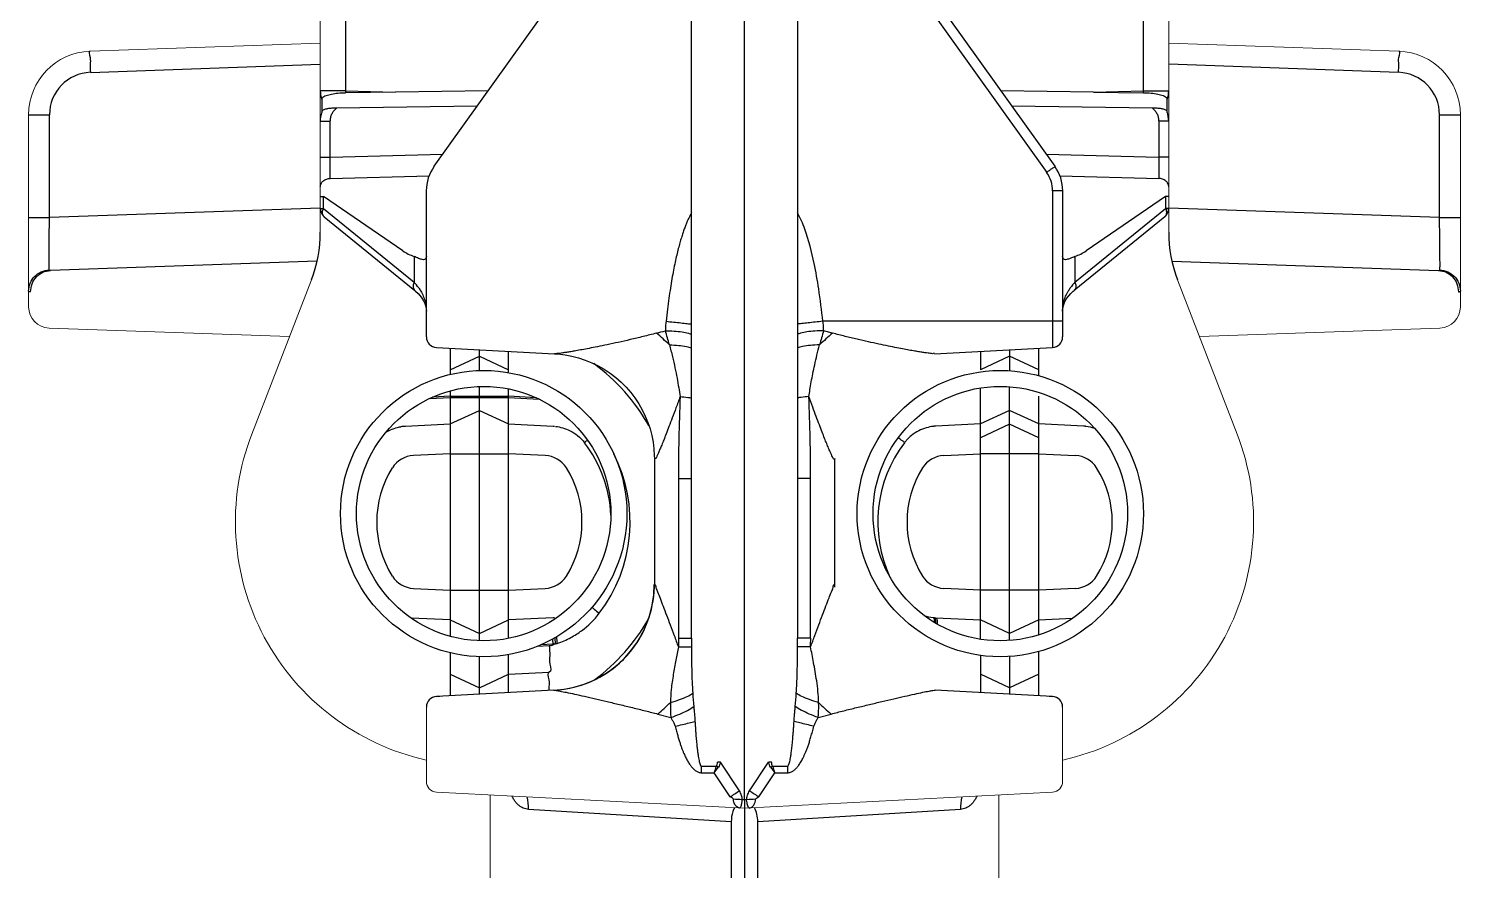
# Model space of a CAD drawing. Header units: millimetres. Extents: x 100 to 940, y 100 to 694.
# Drawn here: x 365.736 to 368.141, y 533.772 to 535.186 of the extents above; entities that cross this region are included whole.
import ezdxf

# ---------------------------------------------------------------- set-up
doc = ezdxf.new("R2010")
doc.units = ezdxf.units.MM
doc.layers.add('OUTLINE', color=6, linetype='Continuous', lineweight=9)

msp = doc.modelspace()

# ---------------------------------------------------------------- linework, layer by layer
at = {"color": 9, "linetype": 'Continuous'}
for p, q in [((366.9383, 533.8906), (366.9383, 535.827)), ((366.8492, 534.1623), (366.8492, 535.7921)), ((367.0273, 535.7921), (367.0273, 534.1623)), ((366.268, 535.2145), (366.268, 535.0816)), ((367.2447, 535.2262), (367.4458, 534.9447)), ((367.6086, 535.0816), (367.6086, 535.2145)), ((365.8397, 535.1128), (366.2258, 535.1263)), ((368.0368, 535.1128), (367.6508, 535.1263)), ((366.268, 535.0816), (366.2258, 535.0816)), ((366.268, 535.0816), (366.2679, 535.0786)), ((366.268, 535.0816), (366.3521, 535.0798)), ((367.5245, 535.0798), (367.6086, 535.0816)), ((367.6086, 535.0816), (367.6508, 535.0816)), ((367.6086, 535.0786), (367.6086, 535.0816)), ((365.7359, 535.0416), (365.7709, 535.0416)), ((365.7709, 534.8689), (365.7709, 535.0416)), ((366.2258, 535.0308), (366.2426, 535.0308)), ((366.2426, 534.9704), (366.2426, 535.0308)), ((367.6508, 535.0308), (367.6339, 535.0308)), ((367.6339, 535.0308), (367.6339, 534.9704)), ((368.1056, 535.0416), (368.1406, 535.0416)), ((368.1056, 534.8689), (368.1056, 535.0416)), ((366.2426, 534.9704), (366.4317, 534.9754)), ((367.4448, 534.9754), (367.6339, 534.9704)), ((366.2258, 534.9704), (366.2426, 534.9704)), ((367.6508, 534.9704), (367.6339, 534.9704)), ((366.2426, 534.9347), (366.4087, 534.9391)), ((367.4679, 534.9391), (367.6339, 534.9347)), ((366.2258, 534.9043), (366.2309, 534.9043)), ((366.3645, 534.813), (366.2309, 534.9043)), ((366.2309, 534.8841), (366.2309, 534.9043)), ((367.4726, 534.9136), (367.4558, 534.9136)), ((367.4558, 534.9136), (367.4558, 534.6505)), ((367.6456, 534.9043), (367.512, 534.813)), ((367.6508, 534.9043), (367.6456, 534.9043)), ((367.6456, 534.9043), (367.6456, 534.8841)), ((366.2258, 534.8848), (365.7709, 534.8689)), ((366.2258, 534.8841), (366.2309, 534.8841)), ((366.2309, 534.8841), (366.3832, 534.7602)), ((367.4933, 534.7602), (367.6456, 534.8841)), ((367.6508, 534.8841), (367.6456, 534.8841)), ((368.1056, 534.8689), (367.6508, 534.8848)), ((365.7359, 534.8689), (365.7709, 534.8689)), ((368.1056, 534.8689), (368.1406, 534.8689)), ((366.3832, 534.8035), (366.3832, 534.7602)), ((367.4933, 534.8035), (367.4933, 534.7602)), ((365.7702, 534.7864), (365.7702, 534.7926)), ((368.1064, 534.7872), (368.1064, 534.7944)), ((367.4726, 534.6947), (367.0699, 534.6947)), ((367.0861, 534.6747), (367.0711, 534.6787)), ((366.444, 534.6493), (366.444, 534.6132)), ((366.444, 534.6132), (366.4929, 534.6361)), ((366.4929, 534.6119), (366.4929, 534.6468)), ((366.4929, 534.6361), (366.5419, 534.6132)), ((366.5419, 534.6084), (366.5419, 534.6442)), ((367.2571, 534.6401), (367.4558, 534.6505)), ((367.2572, 534.6401), (367.2572, 534.6401)), ((367.3346, 534.6442), (367.3346, 534.6132)), ((367.3836, 534.6361), (367.3346, 534.6132)), ((367.3836, 534.6468), (367.3836, 534.6115)), ((367.4326, 534.6132), (367.3836, 534.6361)), ((367.4326, 534.6031), (367.4326, 534.6493)), ((366.444, 534.6132), (366.444, 534.6053)), ((366.4091, 534.5649), (366.444, 534.5666)), ((366.444, 534.5688), (366.4142, 534.5672)), ((366.444, 534.5778), (366.444, 534.1654)), ((366.444, 534.5688), (366.5419, 534.5688)), ((366.444, 534.5666), (366.5419, 534.5666)), ((366.4929, 534.158), (366.4929, 534.5852)), ((366.5419, 534.162), (366.5419, 534.5812)), ((366.5881, 534.5663), (366.5419, 534.5688)), ((366.5419, 534.5666), (366.5932, 534.564)), ((367.3346, 534.1605), (367.3346, 534.5827)), ((367.3836, 534.1584), (367.3836, 534.5847)), ((367.4326, 534.1929), (367.4326, 534.5688)), ((366.444, 534.5222), (366.4929, 534.545)), ((366.4929, 534.545), (366.5419, 534.5222)), ((367.3836, 534.545), (367.3346, 534.5222)), ((367.4326, 534.5222), (367.3836, 534.545)), ((366.3691, 534.5185), (366.444, 534.5222)), ((367.3346, 534.5222), (367.2597, 534.5185)), ((367.3836, 534.5216), (367.3346, 534.4988)), ((367.4326, 534.4988), (367.3836, 534.5216)), ((366.444, 534.4722), (366.3822, 534.4691)), ((366.444, 534.4722), (366.5419, 534.4722)), ((366.6037, 534.4691), (366.5419, 534.4722)), ((367.2729, 534.4691), (367.3346, 534.4722)), ((367.4326, 534.4722), (367.3346, 534.4722)), ((367.4326, 534.4722), (367.4943, 534.4691)), ((367.0897, 534.4639), (367.0897, 534.2527)), ((366.8272, 534.4305), (366.8492, 534.4305)), ((366.8272, 534.4305), (366.8272, 534.1623)), ((367.0493, 534.4305), (367.0273, 534.4305)), ((367.0493, 534.1623), (367.0493, 534.4305)), ((366.7869, 534.2527), (366.7869, 534.2527)), ((367.0896, 534.2527), (367.0897, 534.2527)), ((366.3822, 534.2459), (366.444, 534.2429)), ((366.444, 534.2429), (366.5419, 534.2429)), ((366.5419, 534.2429), (366.6037, 534.2459)), ((367.3346, 534.2429), (367.2729, 534.2459)), ((367.4326, 534.2429), (367.3346, 534.2429)), ((367.4943, 534.2459), (367.4326, 534.2429)), ((366.6898, 534.2078), (366.6944, 534.2043)), ((366.444, 534.1929), (366.3782, 534.1961)), ((366.444, 534.1929), (366.4929, 534.17)), ((366.4929, 534.17), (366.5419, 534.1929)), ((366.6168, 534.1966), (366.5419, 534.1929)), ((367.3836, 534.17), (367.3346, 534.1929)), ((367.4326, 534.1929), (367.3836, 534.17)), ((367.4326, 534.1929), (367.4893, 534.1957)), ((367.4326, 534.1679), (367.4326, 534.1929)), ((366.6159, 534.1608), (366.6164, 534.1521)), ((366.6196, 534.163), (366.6205, 534.1524)), ((366.8272, 534.1623), (366.8492, 534.1623)), ((367.0493, 534.1623), (367.0273, 534.1623)), ((366.444, 534.1378), (366.444, 534.0657)), ((366.4929, 534.0683), (366.4929, 534.1312)), ((366.5419, 534.0708), (366.5419, 534.1348)), ((366.5906, 534.1488), (366.6104, 534.1499)), ((366.6171, 534.1522), (366.5962, 534.1511)), ((367.3346, 534.1335), (367.3346, 534.0708)), ((367.3836, 534.1316), (367.3836, 534.0683)), ((367.4326, 534.0657), (367.4326, 534.14)), ((366.5419, 534.1018), (366.6104, 534.1054)), ((367.3836, 534.079), (367.3346, 534.1018)), ((367.4326, 534.1018), (367.3836, 534.079)), ((367.4557, 534.0645), (367.2583, 534.0748)), ((367.4499, 534.0648), (367.4558, 534.0645)), ((366.7928, 534.0349), (366.8145, 534.0291)), ((367.0621, 534.0291), (367.0837, 534.0349)), ((366.8661, 533.9473), (366.8913, 533.9471)), ((366.9296, 533.906), (366.8979, 533.9541)), ((366.9469, 533.906), (366.9786, 533.9541)), ((366.9852, 533.9471), (367.0104, 533.9473)), ((366.8661, 533.9363), (366.8874, 533.9361)), ((366.9141, 533.8956), (366.8874, 533.9361)), ((366.9624, 533.8956), (366.9891, 533.9361)), ((366.9891, 533.9361), (367.0104, 533.9363)), ((366.9383, 533.8906), (366.9346, 533.8908)), ((366.9419, 533.8908), (366.9383, 533.8906)), ((366.916, 533.8539), (366.5755, 533.8748)), ((367.3011, 533.8748), (366.9605, 533.8539))]:
    msp.add_line(p, q, dxfattribs=at)
at = {"color": 7, "linetype": 'Continuous'}
for p, q in [((366.4172, 534.955), (366.6182, 535.2365)), ((367.2583, 535.2365), (367.4594, 534.955)), ((366.2282, 535.0677), (366.2282, 535.0455)), ((366.3521, 535.0798), (366.2679, 535.0786)), ((366.5078, 535.082), (366.3521, 535.0798)), ((367.5245, 535.0798), (367.3687, 535.082)), ((367.5245, 535.0798), (367.6086, 535.0786)), ((367.6484, 535.0455), (367.6484, 535.0677)), ((366.4894, 535.0561), (366.2529, 535.0528)), ((367.6236, 535.0528), (367.3872, 535.0561)), ((366.4039, 534.6683), (366.4039, 534.9136)), ((367.4726, 534.9136), (367.4726, 534.6683)), ((366.2323, 534.8703), (366.3846, 534.7464)), ((367.6442, 534.8703), (367.4919, 534.7464)), ((366.2203, 534.7956), (365.7725, 534.7799)), ((367.6562, 534.7956), (368.104, 534.7799)), ((366.4208, 534.6505), (366.6194, 534.6401)), ((366.7869, 534.4639), (366.7869, 534.2527)), ((366.444, 534.1018), (366.4929, 534.079)), ((366.4929, 534.079), (366.5419, 534.1018)), ((366.6182, 534.0748), (366.4208, 534.0645)), ((366.4208, 534.0645), (366.4266, 534.0648)), ((366.9383, 533.8906), (366.9383, 533.8766)), ((366.9383, 533.8766), (366.9383, 533.5649)), ((366.916, 533.8539), (366.916, 533.5649)), ((366.9605, 533.5649), (366.9605, 533.8539))]:
    msp.add_line(p, q, dxfattribs=at)
for points in [[(366.229, 535.0479), (366.2284, 535.0464), (366.2272, 535.0422), (366.2263, 535.0379), (366.2258, 535.0335), (366.2258, 535.0308)], [(367.6508, 535.0308), (367.6506, 535.034), (367.6501, 535.0384), (367.6492, 535.0427), (367.6479, 535.0469), (367.6475, 535.0479)], [(366.3846, 534.7464), (366.3858, 534.7453), (366.3899, 534.7416), (366.3935, 534.7376), (366.3966, 534.7335), (366.3993, 534.7291), (366.4014, 534.7245), (366.4029, 534.7197), (366.4038, 534.7148), (366.4039, 534.7119)], [(367.4726, 534.7119), (367.4728, 534.7146), (367.4735, 534.7195), (367.475, 534.7243), (367.4771, 534.7289), (367.4797, 534.7333), (367.4829, 534.7374), (367.4865, 534.7414), (367.4905, 534.7452), (367.4919, 534.7464)]]:
    msp.add_lwpolyline(points, dxfattribs=at)
at = {"color": 9, "linetype": 'Continuous'}
for points in [[(365.7725, 534.7799), (365.7718, 534.7799), (365.7713, 534.78), (365.7708, 534.7801), (365.7705, 534.7803), (365.7703, 534.7805), (365.7702, 534.7808)], [(368.104, 534.7799), (368.1047, 534.7799), (368.1053, 534.78), (368.1057, 534.7801), (368.106, 534.7803), (368.1062, 534.7805), (368.1063, 534.7808)], [(365.7393, 534.7443), (365.7382, 534.7443), (365.7374, 534.7444), (365.7367, 534.7446), (365.7363, 534.7448), (365.736, 534.7451), (365.7359, 534.7455)], [(368.1372, 534.7443), (368.1383, 534.7443), (368.1391, 534.7444), (368.1398, 534.7446), (368.1403, 534.7448), (368.1405, 534.7451), (368.1406, 534.7455)], [(366.6194, 534.6401), (366.6254, 534.6397), (366.6369, 534.6383), (366.6484, 534.6362), (366.6597, 534.6333), (366.6709, 534.6296), (366.6818, 534.6251), (366.6924, 534.62), (366.7027, 534.6141), (366.7126, 534.6076), (366.722, 534.6004), (366.7309, 534.5926), (366.7393, 534.5842), (366.7471, 534.5753), (366.7542, 534.5659), (366.7607, 534.5561), (366.7665, 534.5459), (366.7716, 534.5355), (366.776, 534.5247), (366.7796, 534.5138), (366.7825, 534.5027), (366.7846, 534.4916), (366.7861, 534.4804), (366.7868, 534.4694), (366.7869, 534.4639)], [(366.3648, 534.5181), (366.3652, 534.5181), (366.3656, 534.5182), (366.3659, 534.5182), (366.3663, 534.5182), (366.3666, 534.5183), (366.367, 534.5183)], [(366.367, 534.5183), (366.3674, 534.5183), (366.3678, 534.5184), (366.3683, 534.5184), (366.3687, 534.5184), (366.3691, 534.5185)], [(366.5419, 534.5222), (366.6168, 534.5185), (366.6172, 534.5184), (366.6176, 534.5184), (366.6181, 534.5184), (366.6185, 534.5183), (366.6189, 534.5183)], [(367.2576, 534.5183), (367.2572, 534.5183), (367.2569, 534.5182), (367.2565, 534.5182), (367.2562, 534.5182), (367.2558, 534.5181), (367.2555, 534.5181)], [(367.2597, 534.5185), (367.2593, 534.5184), (367.2589, 534.5184), (367.2585, 534.5184), (367.258, 534.5183), (367.2576, 534.5183)], [(367.5096, 534.5183), (367.5091, 534.5183), (367.5087, 534.5184), (367.5083, 534.5184), (367.5078, 534.5184), (367.5074, 534.5185), (367.4326, 534.5222)], [(367.5117, 534.5181), (367.5113, 534.5181), (367.511, 534.5182), (367.5106, 534.5182), (367.5103, 534.5182), (367.5099, 534.5183), (367.5096, 534.5183)], [(366.6189, 534.1967), (366.6185, 534.1967), (366.6181, 534.1967), (366.6176, 534.1966), (366.6172, 534.1966), (366.6168, 534.1966)], [(367.2555, 534.1969), (367.2558, 534.1969), (367.2562, 534.1969), (367.2565, 534.1968), (367.2569, 534.1968), (367.2572, 534.1968), (367.2576, 534.1967)], [(367.2576, 534.1967), (367.258, 534.1967), (367.2585, 534.1967), (367.2589, 534.1966), (367.2593, 534.1966), (367.2597, 534.1966), (367.3346, 534.1929)], [(366.6236, 534.1533), (366.6231, 534.1532), (366.6226, 534.153), (366.6221, 534.1529), (366.6216, 534.1527), (366.621, 534.1526), (366.6205, 534.1524)], [(366.6205, 534.1524), (366.6198, 534.1524), (366.6191, 534.1523), (366.6184, 534.1523), (366.6177, 534.1522), (366.6171, 534.1522)]]:
    msp.add_lwpolyline(points, dxfattribs=at)
for centre, radius in [((366.5002, 534.3716), 0.2405), ((367.3679, 534.3716), 0.2405), ((366.5002, 534.3716), 0.2137), ((367.3679, 534.3716), 0.2137)]:
    msp.add_circle(centre, radius, dxfattribs=at)
for centre, radius, start, end in [((365.8422, 535.0416), 0.0713, 92.0002, 179.9998), ((368.0343, 535.0416), 0.0713, 0.0019, 87.9981), ((366.2674, 535.0816), 0.0417, 180.0141, 199.5715), ((367.6091, 535.0816), 0.0417, 340.4285, 359.9859), ((367.4023, 534.9136), 0.0534, 359.9983, 35.5394), ((366.2367, 534.8756), 0.0069, 225.9998, 230.7716), ((367.6396, 534.8758), 0.00714, 309.5834, 312.4894), ((366.4102, 534.8798), 0.0809, 235.6571, 250.5204), ((367.4663, 534.8798), 0.0809, 289.4798, 304.3433), ((366.329, 534.7069), 0.076, 35.2765, 44.5622), ((367.5475, 534.7069), 0.076, 135.4365, 144.8078), ((365.9008, 538.0194), 3.461, 284.8942, 285.1514), ((366.3641, 534.1779), 0.6547, 46.8073, 49.365), ((365.6156, 534.3254), 1.2412, 15.4087, 16.5395), ((368.2716, 534.3224), 1.2523, 163.4691, 164.5891), ((367.5123, 534.178), 0.6545, 130.634, 133.1924), ((367.4548, 534.6683), 0.0178, 273.0002, 0.0012), ((366.4906, 534.3575), 0.3295, 29.3477, 53.8468), ((366.373, 534.4459), 0.0726, 96.4544, 99.5668), ((367.5036, 534.4465), 0.072, 71.4431, 83.5772), ((366.4936, 534.3575), 0.2207, 3.0062, 37.0816), ((367.3829, 534.3575), 0.2207, 142.919, 204.7996), ((367.2624, 534.4486), 0.0696, 138.1035, 142.9282), ((366.3844, 534.4247), 0.0444, 92.8099, 147.7434), ((366.6015, 534.4247), 0.0444, 32.2565, 87.1906), ((366.4933, 534.3575), 0.2528, 322.6969, 26.9713), ((367.275, 534.4247), 0.0444, 92.8094, 147.7435), ((367.4921, 534.4247), 0.0444, 32.2566, 87.1901), ((366.491, 534.3575), 0.1705, 147.7704, 212.2297), ((366.4948, 534.3575), 0.1705, 327.7704, 32.2297), ((367.3817, 534.3575), 0.1705, 147.7703, 212.2296), ((367.3855, 534.3575), 0.1705, 327.7703, 32.2296), ((366.3844, 534.2903), 0.0444, 212.2565, 267.1906), ((366.6015, 534.2903), 0.0444, 272.8099, 327.7434), ((366.6087, 534.2527), 0.1781, 273, 0), ((367.2669, 534.2527), 0.1773, 179.9967, 181.55), ((367.275, 534.2903), 0.0444, 212.2566, 267.1901), ((367.4921, 534.2903), 0.0444, 272.8094, 327.7435), ((366.6087, 534.2527), 0.1782, 319.4002, 358.5148), ((366.5751, 534.2952), 0.15, 306.6555, 322.7009), ((366.4906, 534.3575), 0.3295, 306.512, 330.3596), ((367.2635, 534.2685), 0.072, 250.6306, 263.5793), ((366.5763, 534.2933), 0.1477, 288.6947, 298.4361), ((366.5756, 534.2946), 0.1492, 298.4365, 306.6545), ((368.9512, 534.1612), 2.124, 179.9696, 180.3661), ((372.8291, 534.1622), 5.9799, 179.99874, 180.13503), ((361.0343, 534.1622), 5.993, 359.86513, 0.00111), ((364.5228, 534.1624), 2.5266, 359.6657, 359.999), ((366.609, 534.2525), 0.1779, 307.636, 319.4035), ((366.6089, 534.2525), 0.1779, 273.0011, 307.6454), ((367.6302, 534.1199), 0.7805, 183.6662, 185.3385), ((366.2399, 534.1205), 0.787, 354.6685, 356.3267), ((367.4548, 534.0467), 0.0178, 0.0026, 86.9869), ((366.3636, 534.5208), 0.6483, 311.4557, 313.9733), ((367.5129, 534.5208), 0.6484, 226.027, 228.5438), ((365.868, 533.9418), 0.9981, 359.6843, 0.3154), ((365.7612, 534.344), 1.1978, 340.0902, 340.6477), ((365.7731, 534.7736), 1.3939, 323.0727, 323.5509), ((366.852, 533.8711), 0.0856, 60.3643, 62.6753), ((367.0245, 533.871), 0.0856, 117.3247, 119.6352), ((368.1002, 534.7712), 1.3899, 216.4486, 216.9281), ((368.1162, 534.3443), 1.1987, 199.3527, 199.9097), ((368.0096, 533.9418), 0.9991, 179.6849, 180.3154), ((366.4928, 533.876), 0.0827, 359.1217, 13.7743), ((365.9624, 535.3364), 1.7267, 303.4473, 304.0651), ((366.9145, 533.65), 0.2417, 85.2262, 88.7776), ((366.9617, 533.6548), 0.2369, 91.1856, 94.81), ((367.8882, 535.2976), 1.68, 235.9263, 236.5613), ((367.3838, 533.876), 0.0827, 166.2257, 180.8783)]:
    msp.add_arc(centre, radius, start, end, dxfattribs=at)
at = {"color": 7, "linetype": 'Continuous'}
for centre, radius, start, end in [((366.4751, 534.9136), 0.0713, 144.4623, 180), ((367.4014, 534.9136), 0.0713, 0, 35.5452), ((366.2436, 534.8841), 0.0178, 180.0075, 202.7753), ((366.2436, 534.8841), 0.0178, 202.7947, 230.861), ((367.6329, 534.8841), 0.0178, 309.1391, 337.2024), ((367.6329, 534.8841), 0.0178, 337.2219, 359.9925), ((366.0031, 534.8443), 0.2227, 338.8815, 0), ((367.8734, 534.8443), 0.2227, 180, 201.1185), ((366.4217, 534.6683), 0.0178, 179.9988, 266.9998), ((366.6096, 534.2527), 0.1773, 358.5018, 0.0039), ((366.4217, 534.0467), 0.0178, 93.0131, 179.9974)]:
    msp.add_arc(centre, radius, start, end, dxfattribs=at)
at = {"color": 9, "linetype": 'Continuous'}
for points, start_tangent, end_tangent in [([(365.8391, 535.1484), (365.839, 535.138), (365.8393, 535.1264), (365.8397, 535.1128)], (-0.999391, -0.034899), (0.034889, -0.999391)), ([(368.0368, 535.1128), (368.0373, 535.1264), (368.0375, 535.138), (368.0375, 535.1484)], (0.034889, 0.999391), (-0.999391, 0.034899)), ([(366.2426, 535.0308), (366.2433, 535.037), (366.2453, 535.043), (366.2486, 535.0483), (366.2529, 535.0528)], (0.000136, 1), (0.772172, 0.635413)), ([(367.6236, 535.0528), (367.6279, 535.0483), (367.6312, 535.043), (367.6332, 535.037), (367.6339, 535.0308)], (0.772172, -0.635413), (0.000136, -1)), ([(366.2426, 534.9347), (366.2426, 534.9418), (366.2425, 534.9504), (366.2426, 534.9602), (366.2426, 534.9704)], (-0.017649, 0.999844), (0.010526, 0.999945)), ([(367.4594, 534.955), (367.4556, 534.9518), (367.4511, 534.9485), (367.4458, 534.9447)], (0.581238, -0.813733), (-0.812979, -0.582293)), ([(367.6339, 534.9704), (367.634, 534.9601), (367.634, 534.9504), (367.634, 534.9418), (367.6339, 534.9347)], (0.010527, -0.999945), (-0.017649, -0.999844)), ([(366.2258, 534.9205), (366.227, 534.9258), (366.2307, 534.9303), (366.2361, 534.9334), (366.2426, 534.9347)], (0, 1), (0.999116, 0.042029)), ([(367.6508, 534.9205), (367.6495, 534.9258), (367.6459, 534.9303), (367.6404, 534.9334), (367.6339, 534.9347)], (0, 1), (-0.999116, 0.042029)), ([(366.2319, 534.8707), (366.2312, 534.8714), (366.2299, 534.8742), (366.2295, 534.8785), (366.23, 534.8812), (366.2309, 534.8841)], (-0.719382, 0.694615), (0.374529, 0.927215)), ([(366.8492, 534.8766), (366.847, 534.8727), (366.8445, 534.8677), (366.8421, 534.8624), (366.8396, 534.8564), (366.8372, 534.8499), (366.8347, 534.8428), (366.8322, 534.835), (366.8296, 534.8264), (366.8271, 534.8167), (366.8244, 534.8059), (366.8217, 534.7938), (366.819, 534.7805), (366.8164, 534.7661), (366.8138, 534.7504), (366.8113, 534.7334), (366.8089, 534.7149), (366.8066, 534.6947)], (-0.50358, -0.863948), (-0.103855, -0.994592)), ([(367.0699, 534.6947), (367.0629, 534.7491), (367.0553, 534.7917), (367.0395, 534.8495), (367.0273, 534.8766)], (-0.103884, 0.994589), (-0.508758, 0.860909)), ([(367.6456, 534.8841), (367.6467, 534.8804), (367.647, 534.8764), (367.6459, 534.8724), (367.6445, 534.8705)], (0.374529, -0.927215), (-0.737458, -0.675393)), ([(365.7702, 534.7926), (365.7702, 534.7962), (365.7702, 534.8084), (365.7704, 534.8213), (365.7705, 534.8342), (365.7706, 534.8465), (365.7708, 534.8581), (365.7709, 534.8689)], (0.001543, 0.999999), (0.013933, 0.999903)), ([(368.1064, 534.7944), (368.1063, 534.7986), (368.1062, 534.8129), (368.1061, 534.8279), (368.1059, 534.8424), (368.1058, 534.8562), (368.1056, 534.8689)], (-0.002348, 0.999997), (-0.013932, 0.999903)), ([(366.4039, 534.8035), (366.4031, 534.8), (366.4009, 534.7983), (366.3969, 534.7984), (366.3909, 534.8003), (366.3832, 534.8035)], (-0.00002, -1), (-0.914503, 0.40458)), ([(367.4933, 534.8035), (367.4853, 534.8002), (367.4795, 534.7984), (367.4756, 534.7984), (367.4734, 534.8), (367.4726, 534.8035)], (-0.914493, -0.404601), (-0.00002, 1)), ([(365.7359, 534.7455), (365.7385, 534.7587), (365.7459, 534.77), (365.757, 534.7777), (365.7702, 534.7808)], (-0.000093, 1), (0.999328, 0.036649)), ([(365.7393, 534.7443), (365.7418, 534.7577), (365.7489, 534.7691), (365.7597, 534.7769), (365.7725, 534.7799)], (-0.002211, 0.999998), (0.99939, 0.034922)), ([(365.7702, 534.7808), (365.7702, 534.7864)], (-0.034639, 0.9994), (-0.000161, 1)), ([(368.104, 534.7799), (368.1168, 534.7769), (368.1276, 534.7691), (368.1348, 534.7577), (368.1372, 534.7443)], (0.999391, -0.0349), (-0.002169, -0.999998)), ([(368.1063, 534.7808), (368.1064, 534.7872)], (0.034742, 0.999396), (-0.00123, 0.999999)), ([(368.1063, 534.7808), (368.1195, 534.7777), (368.1306, 534.77), (368.138, 534.7587), (368.1406, 534.7455)], (0.999328, -0.036651), (-0.000147, -1)), ([(366.3832, 534.7602), (366.3818, 534.7543), (366.3825, 534.7493), (366.3846, 534.7464)], (-0.374529, -0.927215), (0.768341, -0.640041)), ([(367.4933, 534.7602), (367.4948, 534.7543), (367.494, 534.7493), (367.4919, 534.7464)], (0.374529, -0.927215), (-0.768341, -0.640041)), ([(366.3911, 534.7508), (366.3945, 534.7454), (366.3988, 534.7368), (366.4018, 534.728), (366.4034, 534.7195), (366.4039, 534.7119)], (0.57725, -0.816568), (0.000001, -1)), ([(367.4726, 534.7119), (367.4731, 534.7194), (367.4747, 534.7278), (367.4776, 534.7366), (367.4819, 534.7452), (367.4854, 534.7507)], (0.000001, 1), (0.576046, 0.817417)), ([(366.8066, 534.6947), (366.8056, 534.6868), (366.8054, 534.6787)], (-0.190649, -0.981658), (0.037994, -0.999278)), ([(366.8066, 534.6947), (366.8196, 534.6933), (366.8316, 534.692), (366.837, 534.6914), (366.8419, 534.6909), (366.8462, 534.6904), (366.8492, 534.6901)], (0.994553, -0.104231), (0.993642, -0.112584)), ([(367.0699, 534.6947), (367.0569, 534.6933), (367.045, 534.692), (367.0395, 534.6914), (367.0347, 534.6909), (367.0304, 534.6904), (367.0273, 534.6901)], (-0.994551, -0.104247), (-0.993644, -0.112571)), ([(367.0711, 534.6787), (367.0709, 534.6867), (367.0699, 534.6947)], (0.038018, 0.999277), (-0.19071, 0.981646)), ([(366.7904, 534.6747), (366.768, 534.669), (366.7463, 534.6638), (366.7261, 534.6592), (366.7076, 534.6553), (366.6912, 534.6519), (366.6772, 534.6491), (366.6652, 534.6469), (366.655, 534.645), (366.6464, 534.6435), (366.6391, 534.6424), (366.633, 534.6415), (366.6281, 534.6408), (366.6244, 534.6404), (366.6217, 534.6402), (366.6193, 534.64)], (-0.966326, -0.257323), (-0.999093, 0.042579)), ([(366.8054, 534.6787), (366.8201, 534.6783), (366.8334, 534.6769), (366.8443, 534.6746), (366.8492, 534.6729)], (0.99998, 0.006286), (0.920337, -0.391126)), ([(367.0711, 534.6787), (367.0564, 534.6783), (367.0432, 534.6769), (367.0323, 534.6746), (367.0273, 534.6729)], (-0.99998, 0.006286), (-0.920313, -0.391182)), ([(367.2568, 534.6409), (367.2539, 534.6402), (367.2508, 534.6405), (367.2465, 534.6411), (367.241, 534.6418), (367.2344, 534.6429), (367.2265, 534.6442), (367.2172, 534.6458), (367.2065, 534.6478), (367.1941, 534.6501), (367.18, 534.653), (367.164, 534.6563), (367.1463, 534.6602), (367.1273, 534.6645), (367.1072, 534.6693), (367.0861, 534.6747)], (-0.910036, -0.414529), (-0.966463, 0.256807)), ([(366.8122, 534.6552), (366.8172, 534.6351), (366.8215, 534.6163), (366.825, 534.599), (366.8278, 534.583), (366.8302, 534.5681)], (0.256498, -0.966545), (0.145483, -0.989361)), ([(366.8122, 534.6552), (366.8277, 534.6541), (366.8408, 534.6521), (366.8492, 534.6498)], (0.999349, -0.036066), (0.952354, -0.304995)), ([(367.0643, 534.6552), (367.0489, 534.6541), (367.0357, 534.6521), (367.0273, 534.6498)], (-0.999349, -0.036073), (-0.952367, -0.304953)), ([(367.0464, 534.5681), (367.0482, 534.5799), (367.0504, 534.5928), (367.053, 534.6066), (367.0562, 534.6216), (367.0599, 534.6378), (367.0643, 534.6552)], (0.145359, 0.989379), (0.256727, 0.966484)), ([(366.8302, 534.5681), (366.8232, 534.5492), (366.8169, 534.5323), (366.8114, 534.5177), (366.8067, 534.5055), (366.8027, 534.4952), (366.7992, 534.4867), (366.7963, 534.4796), (366.7938, 534.4739), (366.7918, 534.4694), (366.7902, 534.4661), (366.7889, 534.4639), (366.788, 534.4646)], (-0.341988, -0.939704), (-0.521569, 0.853209)), ([(366.8302, 534.5681), (366.828, 534.4973), (366.8272, 534.4305)], (-0.040316, -0.999187), (-0.000154, -1)), ([(366.8302, 534.5681), (366.843, 534.5668), (366.8492, 534.566)], (0.995927, -0.09016), (0.981997, -0.188897)), ([(367.0463, 534.5681), (367.0335, 534.5668), (367.0273, 534.566)], (-0.995925, -0.09018), (-0.98199, -0.188934)), ([(367.0493, 534.4305), (367.0486, 534.4975), (367.0463, 534.5681)], (0.000016, 1), (-0.040352, 0.999186)), ([(367.0899, 534.4639), (367.0896, 534.4632), (367.0873, 534.4644), (367.0859, 534.4669), (367.0842, 534.4706), (367.082, 534.4755), (367.0794, 534.4817), (367.0763, 534.4891), (367.0728, 534.498), (367.0687, 534.5084), (367.064, 534.5206), (367.0587, 534.5346), (367.0528, 534.5505), (367.0463, 534.5681)], (-0.003033, -0.999995), (-0.341672, 0.939819)), ([(366.336, 534.5083), (366.3404, 534.5108), (366.3529, 534.5157), (366.3609, 534.5176)], (0.856776, 0.515689), (0.986093, 0.166197)), ([(366.6211, 534.5181), (366.6329, 534.5157), (366.6454, 534.5108), (366.6579, 534.5027), (366.6697, 534.4906)], (0.993663, -0.112402), (0.602726, -0.797948)), ([(367.2555, 534.5181), (367.2436, 534.5157), (367.2311, 534.5108), (367.2186, 534.5027), (367.2106, 534.4951)], (-0.993663, -0.112402), (-0.66772, -0.744412)), ([(366.6697, 534.4906), (366.673, 534.4938), (366.6747, 534.4949)], (0.385052, 0.922895), (0.79929, 0.600945)), ([(367.2068, 534.4906), (367.2035, 534.4938), (367.1965, 534.4993)], (-0.385052, 0.922895), (-0.754166, 0.656684)), ([(366.7869, 534.2527), (366.7895, 534.2473), (366.7924, 534.24), (366.7965, 534.2296), (366.8015, 534.2163), (366.8073, 534.201), (366.8135, 534.1845), (366.8202, 534.1667), (366.8272, 534.1476)], (0.990376, 0.138401), (0.346267, -0.938136)), ([(367.0493, 534.1476), (367.0563, 534.1666), (367.063, 534.1846), (367.0693, 534.2014), (367.0751, 534.2167), (367.0802, 534.2299), (367.0842, 534.2403), (367.0871, 534.2474), (367.0896, 534.2527)], (0.346108, 0.938195), (0.990335, -0.138693)), ([(366.6819, 534.2141), (366.6898, 534.2078)], (0.763227, -0.646131), (0.796337, -0.604854)), ([(367.2555, 534.1969), (367.2569, 534.1894)], (0.669802, -0.74254), (-0.153052, -0.988218)), ([(367.2576, 534.1967), (367.2589, 534.1881)], (0.653341, -0.757064), (-0.161163, -0.986928)), ([(367.2601, 534.1966), (367.2616, 534.1864)], (0.686872, -0.726778), (-0.153212, -0.988193)), ([(366.6104, 534.1499), (366.6166, 534.1509), (366.6193, 534.1533)], (0.998629, 0.052338), (0.565724, 0.824595)), ([(366.6223, 534.1645), (366.6236, 534.1533)], (0.096729, -0.995311), (0.113745, -0.99351)), ([(366.6104, 534.1499), (366.6111, 534.1329), (366.6114, 534.1185), (366.6104, 534.1054)], (0.052193, -0.998637), (-0.99863, -0.052336)), ([(366.8272, 534.1476), (366.823, 534.1256), (366.8187, 534.1014), (366.8152, 534.0763), (366.8138, 534.0542)], (-0.183374, -0.983043), (-0.022307, -0.999751)), ([(366.8272, 534.1476), (366.8386, 534.1478), (366.8462, 534.148), (366.8492, 534.1481)], (0.999901, 0.014045), (0.986189, 0.165625)), ([(366.8492, 534.1481), (366.8493, 534.1302), (366.8496, 534.1103), (366.8502, 534.0892), (366.8513, 534.07)], (0.002378, -0.999997), (0.064206, -0.997937)), ([(367.0253, 534.07), (367.0262, 534.0864), (367.0267, 534.1013), (367.027, 534.1147), (367.0272, 534.1269), (367.0273, 534.138), (367.0273, 534.1481)], (0.064203, 0.997937), (0.002374, 0.999997)), ([(367.0493, 534.1476), (367.0379, 534.1478), (367.0304, 534.148), (367.0273, 534.1481)], (-0.999901, 0.014042), (-0.986275, 0.165113)), ([(367.0627, 534.0542), (367.0616, 534.0731), (367.0595, 534.0905), (367.0569, 534.1066), (367.0543, 534.1215), (367.0517, 534.1351), (367.0493, 534.1476)], (-0.02272, 0.999742), (-0.183456, 0.983028)), ([(366.6104, 534.1054), (366.6095, 534.0923), (366.6097, 534.0779), (366.6097, 534.0744)], (-0.99863, -0.052336), (0.019484, -0.99981)), ([(366.6182, 534.0748), (366.6218, 534.0746), (366.6286, 534.0734), (366.6389, 534.0714), (366.6527, 534.0684), (366.6695, 534.0647), (366.688, 534.0605), (366.7075, 534.0559), (366.7284, 534.0509), (366.7503, 534.0457), (366.7719, 534.0403), (366.7928, 534.0349)], (0.998626, 0.052411), (0.966304, -0.257404)), ([(366.8138, 534.0542), (366.8292, 534.0591), (366.8421, 534.0645), (366.8513, 534.07)], (0.96463, 0.263606), (0.791367, 0.611342)), ([(367.0627, 534.0542), (367.0473, 534.0591), (367.0344, 534.0645), (367.0253, 534.07)], (-0.964645, 0.263552), (-0.791467, 0.611212)), ([(367.0837, 534.0349), (367.1049, 534.0404), (367.1265, 534.0457), (367.148, 534.0509), (367.169, 534.0559), (367.1889, 534.0605), (367.2074, 534.0648), (367.2241, 534.0685), (367.2379, 534.0715), (367.2482, 534.0735), (367.2548, 534.0746), (367.2583, 534.0748)], (0.966453, 0.256842), (0.998625, -0.052417)), ([(366.8138, 534.0542), (366.8137, 534.0461), (366.8139, 534.0377), (366.8145, 534.0291)], (-0.033161, -0.99945), (0.09151, -0.995804)), ([(366.8145, 534.0291), (366.8294, 534.0349), (366.8427, 534.0411), (366.853, 534.0473)], (0.945014, 0.32703), (0.821496, 0.570215)), ([(366.853, 534.0473), (366.8537, 534.04), (366.8544, 534.0319), (366.855, 534.0225)], (0.093362, -0.995632), (0.062287, -0.998058)), ([(367.0215, 534.0225), (367.0221, 534.0309), (367.0227, 534.0392), (367.0235, 534.0473)], (0.062213, 0.998063), (0.093066, 0.99566)), ([(367.0621, 534.0291), (367.0471, 534.0349), (367.0339, 534.0411), (367.0235, 534.0473)], (-0.945014, 0.327031), (-0.821491, 0.570221)), ([(367.0621, 534.0291), (367.0626, 534.0373), (367.0629, 534.0456), (367.0627, 534.0542)], (0.091469, 0.995808), (-0.033218, 0.999448)), ([(366.8145, 534.0291), (366.817, 534.0247), (366.8195, 534.0199), (366.822, 534.0144)], (0.505982, -0.862544), (0.359297, -0.933223)), ([(366.822, 534.0144), (366.834, 534.0173), (366.8453, 534.0201), (366.855, 534.0225)], (0.972021, 0.234895), (0.96937, 0.245604)), ([(366.822, 534.0144), (366.824, 534.0061), (366.8261, 533.9987), (366.828, 533.992), (366.83, 533.9859), (366.8318, 533.9804), (366.8337, 533.9754), (366.8355, 533.9709), (366.8373, 533.9668), (366.839, 533.963), (366.8408, 533.9595), (366.8425, 533.9564), (366.8442, 533.9535), (366.8459, 533.9508), (366.8476, 533.9484), (366.8493, 533.9462), (366.851, 533.9443), (366.8544, 533.941), (366.8564, 533.9396), (366.8586, 533.9382), (366.861, 533.9372), (366.8635, 533.9365), (366.8661, 533.9363)], (0.234295, -0.972166), (0.99998, -0.006365)), ([(366.855, 534.0225), (366.8556, 534.0146), (366.8561, 534.0074), (366.8566, 534.0009), (366.857, 533.9951), (366.8575, 533.9898), (366.858, 533.9849), (366.8584, 533.9806), (366.8589, 533.9766), (366.8593, 533.9729), (366.8597, 533.9696), (366.8602, 533.9665), (366.8606, 533.9637), (366.861, 533.9612), (366.8619, 533.9568), (366.8627, 533.9533), (366.8637, 533.9504), (366.8661, 533.9473)], (0.062233, -0.998062), (0.999954, 0.009634)), ([(367.0104, 533.9473), (367.0124, 533.9492), (367.0134, 533.9519), (367.0143, 533.9553), (367.0152, 533.9597), (367.0157, 533.9623), (367.0162, 533.9653), (367.0166, 533.9686), (367.0171, 533.9724), (367.0176, 533.9765), (367.0181, 533.9811), (367.0187, 533.9862), (367.0192, 533.9919), (367.0197, 533.9983), (367.0203, 534.0055), (367.0209, 534.0136), (367.0215, 534.0225)], (0.999942, -0.010795), (0.062231, 0.998062)), ([(367.0104, 533.9363), (367.0132, 533.9365), (367.0158, 533.9373), (367.0181, 533.9383), (367.0202, 533.9396), (367.0222, 533.9411), (367.024, 533.9428), (367.0259, 533.9447), (367.0277, 533.9468), (367.0295, 533.9492), (367.0314, 533.952), (367.0333, 533.9551), (367.0353, 533.9586), (367.0372, 533.9624), (367.0392, 533.9667), (367.0413, 533.9715), (367.0433, 533.9768), (367.0455, 533.9827), (367.0477, 533.9893), (367.0499, 533.9968), (367.0522, 534.0051), (367.0546, 534.0144)], (0.999988, 0.004814), (0.234275, 0.97217)), ([(367.0546, 534.0144), (367.0425, 534.0173), (367.0313, 534.0201), (367.0215, 534.0225)], (-0.972021, 0.234894), (-0.96937, 0.245604)), ([(367.0546, 534.0144), (367.0567, 534.0193), (367.0593, 534.0243), (367.0621, 534.0291)], (0.35917, 0.933272), (0.505775, 0.862665)), ([(366.8913, 533.9471), (366.8924, 533.9502), (366.8927, 533.9543)], (0.468404, 0.883515), (0.000029, 1)), ([(366.8979, 533.9541), (366.8945, 533.9543), (366.8927, 533.9542)], (-0.9972, 0.074784), (-0.997747, -0.067082)), ([(366.8979, 533.9541), (366.8973, 533.9516), (366.8965, 533.9493), (366.8944, 533.9455)], (-0.194097, -0.980982), (-0.593919, -0.804525)), ([(366.9822, 533.9455), (366.98, 533.9493), (366.9792, 533.9516), (366.9786, 533.9541)], (-0.594628, 0.804001), (-0.193692, 0.981062)), ([(366.9838, 533.9543), (366.9803, 533.9542), (366.9787, 533.954)], (-0.999942, -0.010794), (-0.988071, -0.153999)), ([(366.9852, 533.9471), (366.9842, 533.9502), (366.9838, 533.9543)], (-0.468243, 0.8836), (0.000089, 1)), ([(366.5755, 533.8748), (366.5709, 533.8754), (366.5666, 533.8768), (366.5626, 533.879), (366.5588, 533.8818), (366.5553, 533.8853), (366.552, 533.8896), (366.5489, 533.8946), (366.5476, 533.8971)], (-0.998143, 0.060909), (-0.447727, 0.89417)), ([(366.9197, 533.8916), (366.9182, 533.8936), (366.9141, 533.8956)], (-0.089302, 0.996005), (-0.928919, 0.370283)), ([(366.9301, 533.877), (366.9264, 533.8782), (366.9237, 533.8807), (366.9218, 533.8836), (366.9206, 533.8867), (366.9197, 533.8916)], (-0.998606, 0.052787), (-0.085663, 0.996324)), ([(366.9346, 533.8908), (366.9344, 533.8945), (366.9334, 533.8983), (366.9318, 533.9022), (366.9296, 533.906)], (0.00754, 0.999972), (-0.55086, 0.834597)), ([(366.9301, 533.877), (366.932, 533.879), (366.933, 533.8816), (366.9337, 533.8845), (366.9342, 533.8876), (366.9346, 533.8908)], (0.998696, -0.051059), (0.099248, 0.995063)), ([(366.9419, 533.8908), (366.9422, 533.8945), (366.9431, 533.8984), (366.9448, 533.9022), (366.9469, 533.906)], (-0.010498, 0.999945), (0.549657, 0.83539)), ([(366.9464, 533.877), (366.9444, 533.8791), (366.9432, 533.8826), (366.9425, 533.886), (366.9419, 533.8908)], (-0.998661, -0.051733), (-0.099486, 0.995039)), ([(366.9464, 533.877), (366.9494, 533.8778), (366.9518, 533.8795), (366.9537, 533.8818), (366.9553, 533.8848), (366.9565, 533.889), (366.9568, 533.8916)], (0.998619, 0.052545), (0.085981, 0.996297)), ([(366.9568, 533.8916), (366.9583, 533.8936), (366.9624, 533.8956)], (0.080549, 0.996751), (0.928711, 0.370804)), ([(367.3289, 533.8971), (367.3276, 533.8946), (367.3245, 533.8896), (367.3212, 533.8853), (367.3177, 533.8818), (367.3139, 533.8789), (367.3098, 533.8768), (367.3056, 533.8754), (367.3011, 533.8748)], (-0.447728, -0.89417), (-0.998144, -0.060898))]:
    msp.add_spline(points, degree=3, dxfattribs=dict(at, start_tangent=start_tangent, end_tangent=end_tangent))
at = {"color": 7, "linetype": 'Continuous'}
for points, start_tangent, end_tangent in [([(366.2282, 535.0677), (366.2315, 535.0721)], (0, 1), (0.869713, 0.493558)), ([(366.2315, 535.0721), (366.2357, 535.0739), (366.2444, 535.0763), (366.2555, 535.0779), (366.2679, 535.0786)], (0.869713, 0.493558), (0.999892, 0.014724)), ([(367.6086, 535.0786), (367.6213, 535.0779), (367.6326, 535.0762), (367.6414, 535.0737), (367.6482, 535.0687)], (0.999892, -0.014724), (0.280634, -0.959815)), ([(367.6482, 535.0687), (367.6484, 535.0677)], (0.280634, -0.959815), (0, -1)), ([(366.2529, 535.0528), (366.245, 535.0524), (366.2381, 535.0516), (366.233, 535.0504), (366.229, 535.0479)], (-0.999901, -0.014041), (-0.261658, -0.965161)), ([(367.6476, 535.0479), (367.6436, 535.0504), (367.6384, 535.0516), (367.6315, 535.0524), (367.6236, 535.0528)], (-0.261592, 0.965179), (-0.999901, 0.014041)), ([(366.9212, 533.8775), (366.9187, 533.871), (366.916, 533.8539)], (-0.415864, -0.909427), (0, -1)), ([(366.9605, 533.8539), (366.9591, 533.8666), (366.9553, 533.8775)], (0, 1), (-0.415454, 0.909614))]:
    msp.add_spline(points, degree=3, dxfattribs=dict(at, start_tangent=start_tangent, end_tangent=end_tangent))
at = {"layer": 'OUTLINE'}
for p, q in [((366.2258, 534.8443), (366.2258, 535.3228)), ((367.6508, 534.8443), (367.6508, 535.3228)), ((365.8391, 535.1484), (366.2258, 535.1619)), ((368.0375, 535.1484), (367.6508, 535.1619)), ((365.7359, 534.7189), (365.7359, 535.0416)), ((368.1406, 534.7189), (368.1406, 535.0416)), ((366.2108, 534.7641), (366.1108, 534.5051)), ((367.7657, 534.5051), (367.6657, 534.7641)), ((365.7703, 534.6833), (366.1741, 534.6692)), ((368.1062, 534.6833), (367.7024, 534.6692)), ((366.4039, 533.9215), (366.4039, 534.0467)), ((367.4726, 533.9215), (367.4726, 534.0467)), ((366.9383, 533.8766), (366.4208, 533.9037)), ((366.511, 533.899), (366.511, 533.5649)), ((367.4558, 533.9037), (366.9383, 533.8766)), ((367.3656, 533.5649), (367.3656, 533.899))]:
    msp.add_line(p, q, dxfattribs=at)
for centre, radius, start, end in [((365.8428, 535.0416), 0.1069, 92, 180), ((368.0337, 535.0416), 0.1069, 0, 88), ((365.7715, 534.7189), 0.0356, 179.9998, 267.9947), ((368.105, 534.7189), 0.0356, 272.0031, 0.0001), ((366.4929, 534.3575), 0.4097, 158.8815, 257.4414), ((367.3836, 534.3575), 0.4097, 282.5586, 21.1185), ((366.4217, 533.9215), 0.0178, 180, 267), ((367.4548, 533.9215), 0.0178, 273, 0)]:
    msp.add_arc(centre, radius, start, end, dxfattribs=at)

doc.saveas('drawing.dxf')
